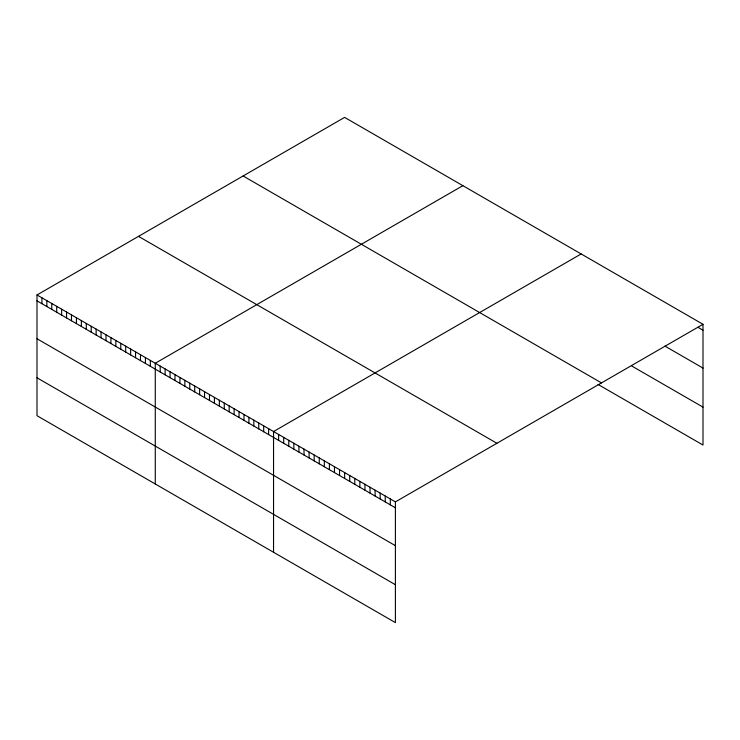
<?xml version="1.0" encoding="UTF-8"?>
<svg xmlns="http://www.w3.org/2000/svg" width="740" height="740" viewBox="0 0 740 740"><rect width="100%" height="100%" fill="white"/><g stroke="black" fill="none" stroke-linecap="round" stroke-linejoin="round"><path stroke-width="1.11" d="M37 294.964L395.401 501.887L395.401 622.618L37 415.704L37 294.964L344.6 117.383L703 324.296L703 445.036L598.068 384.449M462.87 185.666L155.271 363.257L155.271 483.988M581.14 253.95L273.541 431.54L273.541 552.271M395.401 501.887L703 324.296M697.922 327.256L703 330.188M664.918 346.098L703 368.085M631.914 366.096L703 407.13M243.09 175.981L601.49 382.904M138.51 236.365L496.91 443.288M37 300.856L395.401 507.77M37 338.754L395.401 545.676M37 377.798L395.401 584.72M390.322 498.954L390.322 504.846M385.244 496.031L385.244 501.914M380.166 493.099L380.166 498.982M375.097 490.167L375.097 496.05M370.019 487.235L370.019 493.118M364.94 484.302L364.94 490.185M359.862 481.37L359.862 487.253M354.784 478.438L354.784 484.321M349.706 475.505L349.706 481.388M344.627 472.573L344.627 478.456M339.549 469.641L339.549 475.533M334.471 466.709L334.471 472.601M329.393 463.786L329.393 469.669M324.314 460.854L324.314 466.737M319.245 457.921L319.245 463.804M314.167 454.989L314.167 460.872M309.089 452.057L309.089 457.94M304.011 449.125L304.011 455.007M298.932 446.192L298.932 452.075M293.854 443.26L293.854 449.143M288.776 440.328L288.776 446.211M283.697 437.396L283.697 443.288M278.619 434.463L278.619 440.356M268.62 428.691L268.62 434.574M263.69 425.842L263.69 431.735M258.76 423.003L258.76 428.886M253.829 420.154L253.829 426.036M248.908 417.314L248.908 423.197M243.978 414.465L243.978 420.348M239.048 411.616L239.048 417.508M234.118 408.776L234.118 414.659M229.197 405.927L229.197 411.81M224.266 403.087L224.266 408.97M219.336 400.238L219.336 406.121M214.406 397.399L214.406 403.282M209.485 394.55L209.485 400.433M204.554 391.7L204.554 397.593M199.624 388.861L199.624 394.744M194.694 386.012L194.694 391.895M189.773 383.172L189.773 389.055M184.843 380.323L184.843 386.206M179.913 377.474L179.913 383.366M174.982 374.634L174.982 380.517M170.052 371.785L170.052 377.668M165.131 368.946L165.131 374.829M160.201 366.096L160.201 371.98M150.34 360.408L150.34 366.291M145.419 357.559L145.419 363.451M140.489 354.719L140.489 360.602M135.559 351.87L135.559 357.753M130.629 349.03L130.629 354.913M125.708 346.181L125.708 352.064M120.777 343.332L120.777 349.225M115.847 340.493L115.847 346.375M110.917 337.644L110.917 343.526M105.996 334.804L105.996 340.687M101.066 331.955L101.066 337.838M96.135 329.106L96.135 334.998M91.205 326.266L91.205 332.149M86.284 323.417L86.284 329.3M81.354 320.577L81.354 326.46M76.424 317.728L76.424 323.611M71.493 314.889L71.493 320.772M66.572 312.039L66.572 317.923M61.642 309.19L61.642 315.083M56.712 306.351L56.712 312.234M51.782 303.502L51.782 309.385M46.861 300.662L46.861 306.545M41.93 297.813L41.93 303.696"/></g></svg>
